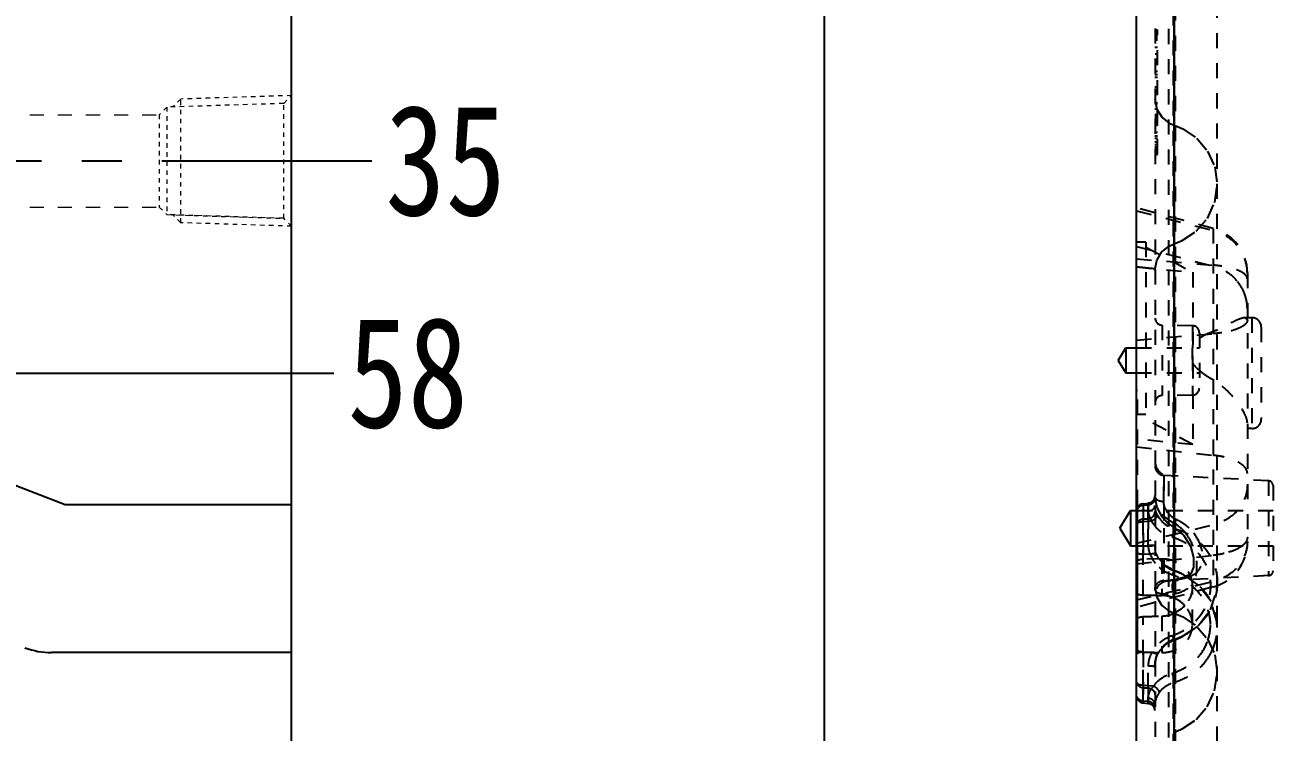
# Model space of a CAD drawing. Header units: millimetres. Extents: x 3400 to 4389, y -3437 to -1630.
# Drawn here: x 4062.3 to 4197.5, y -2142.7 to -2066 of the extents above; entities that cross this region are included whole.
import ezdxf

# ---------------------------------------------------------------- set-up
doc = ezdxf.new("R2010")
doc.units = ezdxf.units.MM
doc.header["$LTSCALE"] = 16.335
doc.header["$PDMODE"] = 3
doc.header["$PDSIZE"] = 0.3125
doc.linetypes.add('CENTER', pattern=[0.6, 0.375, -0.075, 0.075, -0.075])
doc.linetypes.add('HIDDEN', pattern=[0.2, 0.1, -0.1])
doc.layers.get('0').update_dxf_attribs({"linetype": 'CONTINUOUS'})
doc.layers.get('Defpoints').update_dxf_attribs({"linetype": 'CONTINUOUS'})
doc.layers.add('cool', color=153, linetype='HIDDEN', lineweight=9)
doc.layers.add('DEFAULT_2', color=8, linetype='HIDDEN')
doc.styles.get("Standard").update_dxf_attribs({"font": 'txt', "width": 0.8})
doc.dimstyles.new('副本 STANDARD', dxfattribs={"dimtxt": 6, "dimasz": 4, "dimexe": 0, "dimexo": 0, "dimgap": 0, "dimtad": 0, "dimdsep": 46, "dimlunit": 6, "dimtxsty": 'Standard', "dimcen": 0, "dimclrd": 4, "dimclre": 4, "dimclrt": 6, "dimazin": 2, "dimtfac": 2, "dimtofl": 0, "dimtmove": 1, "dimatfit": 3, "dimfxl": 0, "dimtolj": 1, "dimtzin": 0, "dimarcsym": 0})

# ---------------------------------------------------------------- blocks, each defined once
blk = doc.blocks.new('cool_jt_f12')
at = {"layer": 'cool', "ltscale": 0.3}
for p, q in [((0, 7.0785), (0.856, 6.2225)), ((0, 7.0785), (12, 6.7035)), ((0.856, 6.2225), (0.856, -6.2225)), ((13.5, 5.827375), (0.856, 6.2225)), ((0.856, 6.2225), (13.5, 5.827375)), ((12, 6.7035), (12.856, 5.8475)), ((12, 6.7035), (12, -6.7035)), ((14.327375, 5), (13.5, 5.827375)), ((13.5, -5.827375), (13.5, 5.827375)), ((14.327375, -5), (14.327375, 5)), ((13.5, -5.827375), (14.327375, -5)), ((0.856, -6.2225), (0, -7.0785)), ((0, -7.0785), (12, -6.7035)), ((0.856, -6.2225), (13.5, -5.827375)), ((12, -6.7035), (12.856, -5.8475))]:
    blk.add_line(p, q, dxfattribs=at)
blk = doc.blocks.new('1')
at = {"color": 1, "linetype": 'CENTER', "ltscale": 3.545271}
blk.add_line((3521.17, -188.35), (4091.17, -188.35), dxfattribs=at)
at = {"layer": 'cool', "ltscale": 0.932966}
for p, q in [((3535.5, -183.35), (4076.84, -183.35)), ((3535.5, -193.35), (4076.84, -193.35))]:
    blk.add_line(p, q, dxfattribs=at)
at = {"layer": 'cool', "ltscale": 0.932966, "rotation": 180}
blk.add_blockref('cool_jt_f12', (4091.17, -188.35), dxfattribs=at)
blk = doc.blocks.new('*D385')
at = {"color": 4, "lineweight": -2}
blk.add_line((4090.32, -2080.76), (4099.85, -2080.76), dxfattribs=at)
at = {"layer": 'Defpoints', "color": 0}
for p in [(3806.17, -2045.76), (4090.32, -2080.76), (4099.85, -2080.76)]:
    blk.add_point(p, dxfattribs=at)
at = {"color": 6, "insert": (4107.85, -2080.76), "char_height": 12, "attachment_point": 5}
blk.add_mtext('\\A1;35', dxfattribs=at)
blk = doc.blocks.new('*D397')
at = {"color": 4, "lineweight": -2}
blk.add_line((4015.57, -2103.76), (4095.76, -2103.76), dxfattribs=at)
at = {"layer": 'Defpoints', "color": 0}
for p in [(3806.17, -2045.76), (4015.57, -2103.76), (4095.76, -2103.76)]:
    blk.add_point(p, dxfattribs=at)
at = {"color": 6, "insert": (4103.76, -2103.76), "char_height": 12, "attachment_point": 5}
blk.add_mtext('\\A1;58', dxfattribs=at)
blk = doc.blocks.new('*D398')
at = {"color": 4, "lineweight": -2}
blk.add_line((4051.66, -2170.76), (4095.76, -2170.76), dxfattribs=at)
at = {"layer": 'Defpoints', "color": 0}
for p in [(3806.17, -2045.76), (4051.66, -2170.76), (4095.76, -2170.76)]:
    blk.add_point(p, dxfattribs=at)
at = {"color": 6, "insert": (4106.96, -2170.76), "char_height": 12, "attachment_point": 5}
blk.add_mtext('\\A1;125', dxfattribs=at)
blk = doc.blocks.new('*D399')
at = {"color": 4, "lineweight": -2}
blk.add_line((3944.67, -2199.76), (4095.76, -2199.76), dxfattribs=at)
at = {"layer": 'Defpoints', "color": 0}
for p in [(3806.17, -2045.76), (3944.67, -2199.76), (4095.76, -2199.76)]:
    blk.add_point(p, dxfattribs=at)
at = {"color": 6, "insert": (4106.96, -2199.76), "char_height": 12, "attachment_point": 5}
blk.add_mtext('\\A1;154', dxfattribs=at)
blk = doc.blocks.new('*D400')
at = {"color": 4, "lineweight": -2}
blk.add_line((3851.67, -2240.76), (4095.76, -2240.76), dxfattribs=at)
at = {"layer": 'Defpoints', "color": 0}
for p in [(3806.17, -2045.76), (3851.67, -2240.76), (4095.76, -2240.76)]:
    blk.add_point(p, dxfattribs=at)
at = {"color": 6, "insert": (4106.96, -2240.76), "char_height": 12, "attachment_point": 5}
blk.add_mtext('\\A1;195', dxfattribs=at)
blk = doc.blocks.new('*D401')
at = {"color": 4, "lineweight": -2}
blk.add_line((3997.64, -2260.76), (4095.76, -2260.76), dxfattribs=at)
at = {"layer": 'Defpoints', "color": 0}
for p in [(3806.17, -2045.76), (3997.64, -2260.76), (4095.76, -2260.76)]:
    blk.add_point(p, dxfattribs=at)
at = {"color": 6, "insert": (4106.96, -2260.76), "char_height": 12, "attachment_point": 5}
blk.add_mtext('\\A1;215', dxfattribs=at)
blk = doc.blocks.new('*D402')
at = {"color": 4, "lineweight": -2}
blk.add_line((4042.17, -2315.76), (4095.76, -2315.76), dxfattribs=at)
at = {"layer": 'Defpoints', "color": 0}
for p in [(3806.17, -2045.76), (4042.17, -2315.76), (4095.76, -2315.76)]:
    blk.add_point(p, dxfattribs=at)
at = {"color": 6, "insert": (4107.76, -2315.76), "char_height": 12, "attachment_point": 5}
blk.add_mtext('\\A1;270', dxfattribs=at)
blk = doc.blocks.new('*D449')
at = {"color": 4, "lineweight": -2}
for p, q in [((4020.79, -1745.76), (4148.88, -1745.76)), ((4148.88, -1755.76), (4148.88, -1961.61)), ((4148.88, -2335.76), (4148.88, -1984.01)), ((4020.79, -2345.76), (4148.88, -2345.76))]:
    blk.add_line(p, q, dxfattribs=at)
at = {"color": 4}
for points in [[(4147.22, -1755.76), (4150.55, -1755.76), (4148.88, -1745.76)], [(4147.22, -2335.76), (4150.55, -2335.76), (4148.88, -2345.76)]]:
    blk.add_solid(points, dxfattribs=at)
at = {"layer": 'Defpoints', "color": 0}
for p in [(4020.79, -1745.76), (4020.79, -2345.76), (4148.88, -2345.76)]:
    blk.add_point(p, dxfattribs=at)
at = {"color": 6, "insert": (4148.88, -1972.81), "char_height": 12, "attachment_point": 5, "rotation": 90}
blk.add_mtext('\\A1;600', dxfattribs=at)

msp = doc.modelspace()

# ---------------------------------------------------------------- linework, layer by layer
at = {"color": 7, "linetype": 'Continuous'}
for p, q in [((4091.172, -2283.761), (4091.172, -1807.761)), ((4182.698, -2345.761), (4182.698, -2005.629)), ((4180.7, -2102.38), (4181.517, -2101.02)), ((4181.517, -2101.02), (4181.517, -2103.74)), ((4181.517, -2101.02), (4182.698, -2101.02)), ((4180.7, -2102.38), (4181.517, -2103.74)), ((4181.517, -2103.74), (4182.698, -2103.74)), ((4066.651, -2118.047), (4034.414, -2105.642)), ((4091.172, -2118.047), (4066.651, -2118.047)), ((4182.698, -2118.047), (4182.798, -2118.047)), ((4182.798, -2134.047), (4182.798, -2118.047)), ((4180.88, -2120.572), (4182.028, -2118.663)), ((4182.028, -2118.663), (4182.798, -2118.663)), ((4182.028, -2118.663), (4182.028, -2122.481)), ((4180.88, -2120.572), (4182.028, -2122.481)), ((4182.028, -2122.481), (4182.798, -2122.481)), ((4091.172, -2134.047), (4065.165, -2134.047)), ((4182.698, -2134.047), (4182.798, -2134.047))]:
    msp.add_line(p, q, dxfattribs=at)
msp.add_arc((4065.165, -2126.047), 8, 248.95329, 270, dxfattribs=at)
at = {"layer": 'DEFAULT_2', "color": 8, "linetype": 'HIDDEN'}
for p, q in [((4186.154, -1821.443), (4186.154, -2230.079)), ((4186.88, -1822.169), (4186.88, -2229.352)), ((4186.667, -1822.682), (4186.667, -2228.84)), ((4184.709, -1824.642), (4184.698, -2236.576)), ((4191.445, -2189.417), (4191.445, -1863.401)), ((4186.761, -2089.762), (4186.761, -1971.862)), ((4186.76, -2120.591), (4186.76, -1976.201)), ((4186.761, -2109.517), (4186.761, -1978.364)), ((4186.761, -2119.504), (4186.761, -1989.589)), ((4186.76, -2076.893), (4186.76, -2033.876)), ((4186.761, -2049.092), (4186.76, -2182.998)), ((4186.76, -2053.963), (4186.76, -2076.893)), ((4186.76, -2054.348), (4186.76, -2076.238)), ((4186.761, -2053.922), (4186.761, -2077)), ((4186.761, -2195.868), (4186.761, -2055.462)), ((4184.682, -2066.569), (4184.981, -2066.569)), ((4184.981, -2076.924), (4184.981, -2066.569)), ((4184.682, -2067.219), (4184.981, -2067.219)), ((4184.981, -2067.479), (4184.682, -2067.479)), ((4184.981, -2067.534), (4184.682, -2067.534)), ((4184.981, -2067.614), (4184.682, -2067.614)), ((4184.682, -2067.657), (4184.981, -2067.657)), ((4184.981, -2068.485), (4184.682, -2068.485)), ((4184.709, -2069.164), (4184.981, -2069.164)), ((4184.682, -2071.046), (4184.981, -2071.046)), ((4184.981, -2071.418), (4184.682, -2071.418)), ((4184.682, -2071.696), (4184.981, -2071.696)), ((4184.682, -2072.728), (4184.981, -2072.728)), ((4184.981, -2073.38), (4184.682, -2073.38)), ((4184.981, -2073.418), (4184.682, -2073.418)), ((4184.682, -2074.476), (4184.981, -2074.476)), ((4184.682, -2074.552), (4184.981, -2074.552)), ((4184.682, -2075.127), (4184.981, -2075.127)), ((4184.981, -2075.76), (4184.682, -2075.76)), ((4184.981, -2075.949), (4184.682, -2075.949)), ((4184.682, -2075.981), (4184.981, -2075.981)), ((4184.682, -2076.104), (4184.981, -2076.104)), ((4184.682, -2076.159), (4184.981, -2076.159)), ((4186.76, -2076.238), (4186.76, -2076.905)), ((4186.761, -2075.502), (4186.761, -2076.926)), ((4184.981, -2076.798), (4184.682, -2076.798)), ((4184.981, -2076.846), (4184.682, -2076.846)), ((4184.981, -2076.924), (4184.682, -2076.924)), ((4184.682, -2077.662), (4184.981, -2077.662)), ((4184.981, -2080.053), (4184.981, -2077.662)), ((4186.76, -2076.903), (4186.76, -2077.212)), ((4186.76, -2077.212), (4186.76, -2089.791)), ((4186.761, -2076.926), (4186.761, -2089.601)), ((4186.761, -2077), (4186.761, -2078.314)), ((4184.682, -2078.05), (4184.981, -2078.05)), ((4184.682, -2078.317), (4184.981, -2078.317)), ((4184.682, -2078.704), (4184.981, -2078.704)), ((4184.682, -2078.997), (4184.981, -2078.997)), ((4186.761, -2078.314), (4186.761, -2089.762)), ((4184.682, -2079.231), (4184.981, -2079.231)), ((4184.682, -2079.379), (4184.981, -2079.379)), ((4184.682, -2079.525), (4184.981, -2079.525)), ((4184.682, -2079.787), (4184.981, -2079.787)), ((4184.682, -2080.053), (4184.981, -2080.053)), ((4190.992, -2088.075), (4182.698, -2085.853)), ((4182.698, -2086.163), (4190.992, -2088.299)), ((4190.992, -2088.075), (4190.992, -2126.929)), ((4183.698, -2089.558), (4182.698, -2089.558)), ((4183.698, -2089.558), (4183.698, -2108.768)), ((4186.76, -2089.791), (4186.76, -2090.327)), ((4186.761, -2089.601), (4186.761, -2089.769)), ((4186.761, -2089.769), (4186.761, -2092.748)), ((4182.698, -2090.024), (4190.992, -2092.16)), ((4183.698, -2090.096), (4188.786, -2092.834)), ((4186.76, -2090.327), (4186.76, -2092.756)), ((4182.698, -2091.375), (4190.992, -2092.063)), ((4183.698, -2092.345), (4182.698, -2092.249)), ((4182.698, -2092.249), (4188.786, -2092.834)), ((4184.709, -2092.442), (4183.698, -2092.345)), ((4186.76, -2092.744), (4186.76, -2129.964)), ((4186.76, -2092.756), (4186.76, -2118.768)), ((4188.786, -2092.834), (4188.786, -2100.606)), ((4194.698, -2092.91), (4194.698, -2122.099)), ((4194.436, -2097.761), (4194.698, -2097.981)), ((4195.198, -2097.761), (4194.438, -2097.761)), ((4195.198, -2097.761), (4195.198, -2109.761)), ((4185.462, -2098.562), (4185.462, -2106.198)), ((4188.745, -2098.62), (4185.462, -2098.562)), ((4188.745, -2098.62), (4188.745, -2106.141)), ((4189.498, -2099.386), (4189.498, -2105.374)), ((4196.198, -2098.763), (4196.198, -2108.759)), ((4182.698, -2100.176), (4190.992, -2099.492)), ((4182.698, -2101.02), (4189.498, -2101.02)), ((4188.786, -2102.725), (4188.786, -2111.506)), ((4182.698, -2103.74), (4189.498, -2103.74)), ((4182.798, -2105.633), (4182.698, -2105.642)), ((4182.798, -2118.047), (4182.798, -2105.633)), ((4188.745, -2106.141), (4185.462, -2106.198)), ((4183.698, -2108.23), (4182.698, -2108.23)), ((4188.786, -2111.506), (4183.698, -2108.768)), ((4186.761, -2109.517), (4186.761, -2116.7)), ((4195.198, -2109.761), (4194.698, -2109.761)), ((4188.786, -2111.506), (4182.698, -2110.921)), ((4182.698, -2111.762), (4190.992, -2112.665)), ((4196.995, -2115.439), (4185.657, -2114.845)), ((4185.657, -2114.845), (4185.657, -2120.572)), ((4196.995, -2115.439), (4196.995, -2125.706)), ((4186.761, -2142.657), (4186.761, -2116.7)), ((4197.479, -2115.949), (4197.479, -2125.195)), ((4183.411, -2117.913), (4183.954, -2117.864)), ((4183.938, -2118.059), (4183.427, -2118.105)), ((4183.427, -2118.105), (4183.427, -2119.557)), ((4183.938, -2119.537), (4183.938, -2118.059)), ((4184.266, -2117.774), (4183.954, -2117.868)), ((4183.954, -2117.864), (4183.954, -2117.864)), ((4184.696, -2117.158), (4184.7, -2117.393)), ((4184.7, -2117.393), (4184.898, -2118.316)), ((4184.898, -2118.316), (4185.351, -2119.205)), ((4182.798, -2118.663), (4197.479, -2118.663)), ((4183.427, -2119.557), (4183.938, -2119.537)), ((4186.76, -2118.768), (4186.76, -2122.747)), ((4186.761, -2119.504), (4186.761, -2120.01)), ((4182.698, -2122.201), (4190.992, -2120.203)), ((4182.798, -2120.551), (4182.698, -2120.561)), ((4183.427, -2119.849), (4184.312, -2119.77)), ((4183.427, -2127.81), (4183.427, -2119.849)), ((4186.594, -2120.374), (4187.714, -2121.248)), ((4183.412, -2122.483), (4183.41, -2122.259)), ((4187.714, -2121.248), (4187.814, -2121.361)), ((4182.698, -2124.415), (4190.992, -2123.509)), ((4182.798, -2122.481), (4197.479, -2122.481)), ((4184.155, -2123.384), (4183.427, -2123.413)), ((4184.849, -2123.385), (4184.854, -2123.413)), ((4186.76, -2122.747), (4186.76, -2129.787)), ((4186.761, -2122.611), (4186.761, -2126.122)), ((4185.444, -2123.884), (4183.427, -2123.945)), ((4185.444, -2123.884), (4185.444, -2127.856)), ((4182.698, -2128.342), (4190.992, -2126.344)), ((4196.995, -2125.706), (4185.898, -2126.287)), ((4185.96, -2126.281), (4185.898, -2126.287)), ((4186.036, -2126.271), (4185.96, -2126.281)), ((4186.346, -2126.217), (4186.036, -2126.271)), ((4186.76, -2129.787), (4186.76, -2125.198)), ((4186.761, -2126.122), (4186.761, -2126.233)), ((4186.761, -2126.233), (4186.761, -2128.231)), ((4187.927, -2125.878), (4186.916, -2126.117)), ((4186.916, -2126.117), (4186.916, -2126.117)), ((4186.916, -2126.117), (4187.016, -2126.125)), ((4190.992, -2126.929), (4182.698, -2129.151)), ((4184.682, -2126.933), (4184.898, -2128.048)), ((4184.709, -2127.839), (4184.858, -2127.843)), ((4186.761, -2127.676), (4186.761, -2128.046)), ((4188.746, -2131.023), (4188.746, -2126.885)), ((4186.761, -2177.762), (4186.761, -2128.046)), ((4186.761, -2128.231), (4186.761, -2129.935)), ((4183.427, -2137.56), (4183.427, -2130.147)), ((4185.444, -2130.087), (4185.444, -2134.038)), ((4186.761, -2129.935), (4186.761, -2142.724)), ((4186.761, -2130.045), (4186.761, -2132.625)), ((4182.798, -2133.513), (4182.698, -2133.513)), ((4184.369, -2134.035), (4183.427, -2133.996)), ((4185.015, -2134.136), (4185.014, -2134.138)), ((4185.022, -2134.087), (4185.015, -2134.136)), ((4186.761, -2137.265), (4186.761, -2142.657)), ((4183.427, -2137.56), (4184.553, -2137.662)), ((4183.427, -2137.852), (4183.938, -2137.873)), ((4183.427, -2139.305), (4183.427, -2137.852)), ((4183.938, -2137.873), (4183.938, -2139.351)), ((4183.427, -2139.305), (4183.411, -2139.497)), ((4183.411, -2139.497), (4183.954, -2139.546)), ((4183.938, -2139.351), (4183.427, -2139.305)), ((4183.954, -2139.543), (4184.266, -2139.637)), ((4183.954, -2139.546), (4183.954, -2139.546)), ((4184.266, -2139.637), (4184.57, -2139.93)), ((4184.57, -2139.93), (4184.682, -2140.339))]:
    msp.add_line(p, q, dxfattribs=at)
for points in [[(4184.682, -2074.036), (4184.9, -2075.158), (4185.466, -2076.058), (4186.239, -2076.666), (4186.759, -2076.891)], [(4186.76, -2076.893), (4187.708, -2077.281), (4189.21, -2078.305), (4190.387, -2079.699), (4191.17, -2081.421), (4191.445, -2083.329)], [(4186.761, -2089.764), (4187.652, -2089.404), (4189.168, -2088.39), (4190.363, -2086.997), (4191.162, -2085.261), (4191.445, -2083.329)], [(4184.682, -2092.617), (4184.875, -2091.561), (4185.403, -2090.667), (4186.158, -2090.033), (4186.761, -2089.762)], [(4182.811, -2118.278), (4182.729, -2118.443), (4182.698, -2118.554)], [(4183.189, -2117.968), (4183.049, -2118.04), (4182.92, -2118.143), (4182.811, -2118.278)], [(4183.411, -2117.916), (4183.333, -2117.927), (4183.189, -2117.968)], [(4184.682, -2117.072), (4184.57, -2117.481), (4184.266, -2117.774)], [(4185.351, -2119.205), (4186.089, -2120.031), (4186.594, -2120.374)], [(4187.814, -2121.361), (4188.532, -2122.521), (4188.875, -2123.731), (4188.872, -2124.806)], [(4186.762, -2125.158), (4185.814, -2124.661), (4185.055, -2123.814), (4184.849, -2123.385)], [(4188.872, -2124.806), (4188.558, -2125.496), (4187.927, -2125.878)], [(4186.916, -2126.117), (4186.8, -2126.136), (4186.346, -2126.217)], [(4191.445, -2131.339), (4191.405, -2130.643), (4190.761, -2128.518), (4189.419, -2126.73), (4187.562, -2125.473), (4186.762, -2125.158)], [(4186.768, -2132.698), (4187.535, -2132.391), (4189.366, -2131.154), (4190.707, -2129.407), (4191.384, -2127.329), (4191.445, -2126.476)], [(4184.898, -2128.048), (4185.451, -2128.936), (4186.202, -2129.538), (4186.76, -2129.787)], [(4186.76, -2129.787), (4187.696, -2130.169), (4189.193, -2131.183), (4190.371, -2132.567), (4191.164, -2134.296), (4191.445, -2136.222)], [(4185.015, -2134.136), (4185.229, -2133.803), (4185.993, -2133.078), (4186.768, -2132.698)], [(4184.682, -2135.619), (4184.819, -2134.612), (4185.014, -2134.138)], [(4186.761, -2142.657), (4187.637, -2142.304), (4189.148, -2141.301), (4190.344, -2139.918), (4191.156, -2138.176), (4191.445, -2136.222)], [(4182.698, -2138.856), (4182.739, -2138.992), (4182.84, -2139.174), (4182.975, -2139.316), (4183.13, -2139.415), (4183.294, -2139.475), (4183.411, -2139.494)]]:
    msp.add_lwpolyline(points, dxfattribs=at)
for centre, radius, start, end in [((4189.698, -2092.905), 5, 0, 75), ((4189.91, -2096.874), 4.804, 35.92606, 38.59851), ((4185.475, -2097.796), 0.766, 180, 269), ((4195.198, -2098.761), 1, 0, 90), ((4188.732, -2099.386), 0.766, 0, 89), ((4185.475, -2106.964), 0.766, 91, 180), ((4188.732, -2105.374), 0.766, 271, 0), ((4195.198, -2108.761), 1, 270, 0), ((4186.209, -2113.372), 1.5, 180, 267), ((4185.709, -2113.846), 1, 180, 267), ((4196.968, -2115.949), 0.511, 0, 87), ((4183.389, -2118.852), 0.707, 141.48427, 167.88271), ((4188.031, -2117.395), 2.445, 205.70201, 211.27497), ((4184.674, -2124.742), 5.6, 60.9299, 65.2782), ((4095.873, -2121.115), 88.088, 359.76176, 0.30005), ((4301.41, -2121.068), 118.006, 180.02434, 180.57836), ((4186.48, -2122.418), 2.527, 179.35595, 185.34187), ((4073.944, -2121.108), 110.017, 359.33288, 359.80561), ((4187.903, -2122.408), 3.22, 179.93203, 187.05946), ((4189.698, -2122.099), 5, 285, 0), ((4302.891, -2121.092), 119.486, 180.66692, 181.00535), ((4287.858, -2121.352), 104.451, 181.00712, 181.13061), ((4186.445, -2122.421), 2.491, 185.34815, 188.37161), ((4186.215, -2122.459), 2.259, 188.25867, 198.88933), ((4186.107, -2122.493), 2.145, 198.96426, 204.52836), ((4187.62, -2122.061), 3.709, 200.94391, 218.25733), ((4186.209, -2127.773), 1.5, 93, 180), ((4188.599, -2137.542), 11.526, 97.89385, 98.38931), ((4196.968, -2125.195), 0.511, 273, 0), ((4185.337, -2126.596), 3.493, 271.76738, 279.71396), ((4185.321, -2126.493), 3.596, 279.68928, 293.13161), ((4184.515, -2125.811), 7.174, 288.24274, 305.21682), ((4184.582, -2125.902), 7.061, 305.21498, 311.12188), ((4185.874, -2131.023), 2.872, 359.99895, 3.32602), ((4185.37, -2130.999), 5.334, 321.71596, 341.62485), ((4185.367, -2131.261), 6.09, 321.74017, 336.25227), ((4341.385, -2140.755), 157.99, 178.84126, 179.19767), ((4186.819, -2139.67), 3.027, 138.44279, 142.40397), ((4187.461, -2139.73), 3.568, 140.86175, 144.58183)]:
    msp.add_arc(centre, radius, start, end, dxfattribs=at)
for centre, major_axis, start_param, end_param in [((4151.767, -2043.352), (1279.219, -31.688), -1.5444244, -1.5434215), ((4151.767, -2043.352), (1279.219, -31.688), -1.5433051, -1.5428458), ((4070.619, -2043.379), (1373.239, 34.017), 4.7930087, 4.7944836), ((4151.739, -2043.379), (1373.239, -34.017), -1.5460994, -1.5446302)]:
    msp.add_ellipse(centre, major_axis=major_axis, ratio=0.0653923, start_param=start_param, end_param=end_param, dxfattribs=at)
for points, knots in [([(4194.698, -2092.942), (4194.698, -2092.419), (4194.516, -2091.361), (4193.73, -2089.955), (4192.519, -2088.869), (4191.515, -2088.434), (4190.992, -2088.299)], [0, 0, 0, 0, 0.2462467, 0.4944621, 0.7457698, 1, 1, 1, 1]), ([(4194.698, -2093.559), (4194.698, -2093.472), (4194.64, -2093.279), (4194.422, -2093.031), (4194.087, -2092.803), (4193.641, -2092.596), (4193.093, -2092.413), (4192.205, -2092.199), (4191.49, -2092.105), (4190.992, -2092.063)], [0, 0, 0, 0, 0.0619925, 0.1371412, 0.2322009, 0.3489864, 0.4868655, 0.643677, 1, 1, 1, 1]), ([(4194.698, -2096.803), (4194.698, -2096.28), (4194.516, -2095.223), (4193.73, -2093.816), (4192.519, -2092.73), (4191.515, -2092.295), (4190.992, -2092.16)], [0, 0, 0, 0, 0.2462467, 0.4944621, 0.7457698, 1, 1, 1, 1]), ([(4194.698, -2093.559), (4194.698, -2093.517), (4194.672, -2093.325), (4194.543, -2093.162), (4194.433, -2093.061)], [0, 0, 0, 0, 0.2216784, 1, 1, 1, 1]), ([(4194.438, -2097.761), (4194.353, -2097.761), (4194.158, -2097.797), (4193.699, -2097.954), (4193.012, -2098.287), (4192.076, -2098.784), (4191.38, -2099.125), (4190.992, -2099.27)], [0, 0, 0, 0, 0.0673292, 0.1557069, 0.3859396, 0.6714595, 1, 1, 1, 1]), ([(4194.698, -2098.006), (4194.698, -2098.092), (4194.64, -2098.284), (4194.421, -2098.531), (4194.087, -2098.757), (4193.641, -2098.963), (4193.093, -2099.145), (4192.205, -2099.357), (4191.49, -2099.451), (4190.992, -2099.492)], [0, 0, 0, 0, 0.0616883, 0.1366308, 0.231597, 0.3483827, 0.4863371, 0.6432832, 1, 1, 1, 1]), ([(4194.698, -2098.006), (4194.698, -2098.048), (4194.672, -2098.239), (4194.543, -2098.401), (4194.433, -2098.501)], [0, 0, 0, 0, 0.2213457, 1, 1, 1, 1]), ([(4194.698, -2097.981), (4194.698, -2097.93), (4194.671, -2097.82), (4194.567, -2097.776), (4194.517, -2097.767)], [0, 0, 0, 0, 0.502462, 1, 1, 1, 1]), ([(4190.992, -2099.27), (4190.583, -2099.423), (4189.79, -2099.769), (4189.064, -2100.279), (4188.786, -2100.606)], [0, 0, 0, 0, 0.5043035, 1, 1, 1, 1]), ([(4194.433, -2098.501), (4194.277, -2098.642), (4193.846, -2098.891), (4192.705, -2099.288), (4191.708, -2099.433), (4190.992, -2099.492)], [0, 0, 0, 0, 0.1743397, 0.4050325, 1, 1, 1, 1]), ([(4188.786, -2100.606), (4188.761, -2100.771), (4188.683, -2101.475), (4188.715, -2102.189), (4188.786, -2102.725)], [0, 0, 0, 0, 0.2357557, 1, 1, 1, 1]), ([(4194.698, -2109.15), (4194.698, -2108.993), (4194.618, -2108.638), (4194.27, -2107.851), (4193.544, -2106.787), (4192.43, -2105.533), (4191.517, -2104.765), (4190.992, -2104.471)], [0, 0, 0, 0, 0.0767424, 0.1755769, 0.4221652, 0.7045918, 1, 1, 1, 1]), ([(4194.698, -2114.626), (4194.698, -2114.513), (4194.646, -2114.273), (4194.432, -2113.944), (4194.096, -2113.641), (4193.456, -2113.249), (4192.408, -2112.88), (4191.492, -2112.719), (4190.992, -2112.665)], [0, 0, 0, 0, 0.0754647, 0.1602432, 0.2600401, 0.3772009, 0.6620955, 1, 1, 1, 1]), ([(4185.644, -2117.668), (4185.644, -2117.464), (4185.646, -2117.074), (4185.654, -2116.521), (4185.659, -2116.036), (4185.659, -2115.629), (4185.657, -2115.339), (4185.657, -2115.152), (4185.656, -2115.044), (4185.657, -2114.964), (4185.655, -2114.894), (4185.66, -2114.875), (4185.655, -2114.841), (4185.657, -2114.845)], [0, 0, 0, 0, 0.2173181, 0.4143495, 0.5870659, 0.7323359, 0.8479405, 0.8939555, 0.9318715, 0.9615601, 0.9828927, 0.9957406, 1, 1, 1, 1]), ([(4194.698, -2115.863), (4194.698, -2116.352), (4194.513, -2117.351), (4193.719, -2118.668), (4192.505, -2119.679), (4191.512, -2120.078), (4190.992, -2120.203)], [0, 0, 0, 0, 0.2397042, 0.4848897, 0.7385296, 1, 1, 1, 1]), ([(4183.427, -2118.105), (4183.4, -2118.106), (4183.287, -2118.119), (4183.178, -2118.155), (4183.101, -2118.193)], [0, 0, 0, 0, 0.2404002, 1, 1, 1, 1]), ([(4183.411, -2117.916), (4183.408, -2117.916), (4183.41, -2117.933), (4183.405, -2117.953), (4183.406, -2117.998), (4183.404, -2118.055), (4183.404, -2118.131), (4183.404, -2118.262), (4183.405, -2118.464), (4183.408, -2118.747), (4183.413, -2119.078), (4183.419, -2119.451), (4183.424, -2119.713), (4183.427, -2119.849)], [0, 0, 0, 0, 0.0046496, 0.0177888, 0.0394886, 0.0697369, 0.1084823, 0.1556588, 0.2740993, 0.421436, 0.5939752, 0.7880604, 1, 1, 1, 1]), ([(4183.417, -2117.951), (4183.416, -2117.942), (4183.413, -2117.934), (4183.414, -2117.915), (4183.411, -2117.916)], [0, 0, 0, 0, 0.7459415, 1, 1, 1, 1]), ([(4183.427, -2118.105), (4183.426, -2118.088), (4183.423, -2118.037), (4183.42, -2117.985), (4183.417, -2117.951)], [0, 0, 0, 0, 0.3250549, 1, 1, 1, 1]), ([(4183.938, -2118.059), (4183.939, -2118.043), (4183.942, -2117.994), (4183.945, -2117.945), (4183.948, -2117.911)], [0, 0, 0, 0, 0.3125385, 1, 1, 1, 1]), ([(4184.313, -2117.941), (4184.284, -2117.958), (4184.167, -2118.018), (4184.036, -2118.052), (4183.938, -2118.059)], [0, 0, 0, 0, 0.2586899, 1, 1, 1, 1]), ([(4183.948, -2117.911), (4183.949, -2117.899), (4183.953, -2117.886), (4183.95, -2117.866), (4183.954, -2117.864)], [0, 0, 0, 0, 0.7291859, 1, 1, 1, 1]), ([(4183.954, -2117.864), (4183.959, -2117.863), (4183.954, -2117.894), (4183.962, -2117.922), (4183.959, -2117.996), (4183.962, -2118.087), (4183.961, -2118.207), (4183.96, -2118.412), (4183.958, -2118.577), (4183.957, -2118.695)], [0, 0, 0, 0, 0.0162401, 0.0650427, 0.1460599, 0.2587783, 0.4024561, 0.5753, 1, 1, 1, 1]), ([(4183.957, -2118.695), (4184.05, -2118.689), (4184.233, -2118.649), (4184.534, -2118.505), (4184.682, -2118.267), (4184.682, -2118.12)], [0, 0, 0, 0, 0.2811619, 0.5571027, 1, 1, 1, 1]), ([(4184.682, -2117.312), (4184.682, -2117.433), (4184.611, -2117.687), (4184.426, -2117.875), (4184.313, -2117.941)], [0, 0, 0, 0, 0.4821162, 1, 1, 1, 1]), ([(4186.761, -2120.01), (4186.453, -2119.88), (4185.76, -2119.441), (4184.962, -2118.476), (4184.682, -2117.584), (4184.682, -2117.163)], [0, 0, 0, 0, 0.2719105, 0.6573037, 1, 1, 1, 1]), ([(4184.707, -2118.394), (4184.703, -2118.37), (4184.689, -2118.279), (4184.682, -2118.188), (4184.682, -2118.12)], [0, 0, 0, 0, 0.2657512, 1, 1, 1, 1]), ([(4184.709, -2117.162), (4184.709, -2117.183), (4184.721, -2117.276), (4184.78, -2117.357), (4184.832, -2117.406)], [0, 0, 0, 0, 0.2285299, 1, 1, 1, 1]), ([(4184.832, -2117.406), (4184.853, -2117.425), (4184.955, -2117.506), (4185.076, -2117.559), (4185.172, -2117.59)], [0, 0, 0, 0, 0.2215569, 1, 1, 1, 1]), ([(4185.172, -2117.59), (4185.208, -2117.601), (4185.362, -2117.644), (4185.522, -2117.664), (4185.644, -2117.668)], [0, 0, 0, 0, 0.23866, 1, 1, 1, 1]), ([(4185.828, -2118.455), (4185.771, -2118.336), (4185.706, -2118.172), (4185.666, -2118.001), (4185.66, -2117.959)], [0, 0, 0, 0, 0.7556057, 1, 1, 1, 1]), ([(4182.786, -2119.936), (4182.854, -2119.825), (4183.047, -2119.639), (4183.302, -2119.566), (4183.427, -2119.557)], [0, 0, 0, 0, 0.5093463, 1, 1, 1, 1]), ([(4183.41, -2120.171), (4183.411, -2120.109), (4183.415, -2119.904), (4183.419, -2119.699), (4183.427, -2119.557)], [0, 0, 0, 0, 0.306505, 1, 1, 1, 1]), ([(4183.938, -2119.537), (4184.131, -2119.524), (4184.516, -2119.364), (4184.682, -2118.975), (4184.682, -2118.79)], [0, 0, 0, 0, 0.5113264, 1, 1, 1, 1]), ([(4183.938, -2119.537), (4183.942, -2119.601), (4183.955, -2119.974), (4183.958, -2120.346), (4183.96, -2120.654)], [0, 0, 0, 0, 0.1732783, 1, 1, 1, 1]), ([(4183.957, -2118.695), (4183.955, -2118.779), (4183.989, -2119.16), (4184.152, -2119.52), (4184.312, -2119.77)], [0, 0, 0, 0, 0.2205156, 1, 1, 1, 1]), ([(4184.312, -2119.77), (4184.479, -2119.69), (4184.705, -2119.554), (4184.914, -2119.336), (4184.974, -2119.225), (4184.978, -2119.179)], [0, 0, 0, 0, 0.6083625, 0.8453575, 1, 1, 1, 1]), ([(4184.769, -2118.662), (4184.762, -2118.639), (4184.737, -2118.551), (4184.718, -2118.461), (4184.707, -2118.394)], [0, 0, 0, 0, 0.2603835, 1, 1, 1, 1]), ([(4184.978, -2119.179), (4184.955, -2119.135), (4184.874, -2118.968), (4184.807, -2118.794), (4184.769, -2118.662)], [0, 0, 0, 0, 0.2614376, 1, 1, 1, 1]), ([(4184.979, -2119.18), (4185.154, -2119.521), (4185.667, -2120.137), (4186.383, -2120.49), (4186.76, -2120.591)], [0, 0, 0, 0, 0.4951619, 1, 1, 1, 1]), ([(4187.016, -2119.655), (4186.903, -2119.603), (4186.476, -2119.355), (4186.132, -2118.977), (4185.942, -2118.664)], [0, 0, 0, 0, 0.2538479, 1, 1, 1, 1]), ([(4186.764, -2120.105), (4186.783, -2120.072), (4186.869, -2119.923), (4186.952, -2119.773), (4187.016, -2119.655)], [0, 0, 0, 0, 0.2214751, 1, 1, 1, 1]), ([(4182.698, -2120.075), (4182.719, -2120.039), (4182.805, -2119.972), (4183.048, -2119.879), (4183.27, -2119.853), (4183.427, -2119.849)], [0, 0, 0, 0, 0.1602093, 0.3984068, 1, 1, 1, 1]), ([(4183.404, -2121.118), (4183.404, -2121.031), (4183.404, -2120.716), (4183.407, -2120.4), (4183.41, -2120.171)], [0, 0, 0, 0, 0.2754993, 1, 1, 1, 1]), ([(4184.312, -2119.77), (4184.537, -2120.198), (4185.183, -2120.98), (4186.092, -2121.421), (4186.571, -2121.554)], [0, 0, 0, 0, 0.4932391, 1, 1, 1, 1]), ([(4185.657, -2120.572), (4185.657, -2121.224), (4185.657, -2122.449), (4185.656, -2123.909), (4185.656, -2124.909), (4185.66, -2125.476), (4185.655, -2125.895), (4185.644, -2126.124), (4185.644, -2126.211)], [0, 0, 0, 0, 0.3467645, 0.6518005, 0.7769571, 0.878576, 0.953723, 1, 1, 1, 1]), ([(4186.571, -2121.554), (4186.631, -2121.375), (4186.702, -2121.111), (4186.754, -2120.787), (4186.765, -2120.648), (4186.761, -2120.591)], [0, 0, 0, 0, 0.5766607, 0.8278268, 1, 1, 1, 1]), ([(4186.761, -2120.01), (4186.736, -2120.059), (4186.692, -2120.146), (4186.642, -2120.249), (4186.615, -2120.311), (4186.601, -2120.343), (4186.596, -2120.36), (4186.592, -2120.372), (4186.594, -2120.373)], [0, 0, 0, 0, 0.4143011, 0.7319032, 0.8473019, 0.9304374, 0.9809574, 1, 1, 1, 1]), ([(4186.613, -2120.352), (4186.622, -2120.34), (4186.675, -2120.26), (4186.724, -2120.176), (4186.764, -2120.105)], [0, 0, 0, 0, 0.153869, 1, 1, 1, 1]), ([(4186.76, -2120.591), (4187.427, -2120.774), (4188.699, -2121.338), (4190.233, -2122.718), (4191.218, -2124.492), (4191.445, -2125.82), (4191.445, -2126.476)], [0, 0, 0, 0, 0.2574477, 0.5089575, 0.755762, 1, 1, 1, 1]), ([(4186.761, -2127.676), (4187.375, -2127.547), (4188.311, -2127.237), (4189.015, -2126.213), (4189.242, -2125.311), (4189.259, -2124.292), (4189.074, -2123.19), (4188.668, -2122.067), (4188.23, -2121.371), (4187.966, -2121.052)], [0, 0, 0, 0, 0.2298515, 0.331778, 0.4418408, 0.565625, 0.7023926, 0.8486313, 1, 1, 1, 1]), ([(4189.661, -2122.518), (4189.601, -2122.338), (4189.311, -2121.615), (4188.831, -2120.972), (4188.399, -2120.572)], [0, 0, 0, 0, 0.2440685, 1, 1, 1, 1]), ([(4183.954, -2122.389), (4184.045, -2122.39), (4184.181, -2122.39), (4184.353, -2122.392), (4184.466, -2122.393), (4184.554, -2122.397), (4184.625, -2122.396), (4184.654, -2122.405), (4184.683, -2122.4), (4184.682, -2122.404)], [0, 0, 0, 0, 0.3776491, 0.5559865, 0.7121792, 0.8366082, 0.9266253, 0.9813389, 1, 1, 1, 1]), ([(4186.571, -2121.554), (4187.159, -2121.714), (4188.283, -2122.214), (4189.64, -2123.435), (4190.501, -2125.016), (4190.803, -2126.783), (4190.487, -2128.559), (4189.622, -2130.17), (4188.278, -2131.456), (4187.16, -2132.024), (4186.571, -2132.221)], [0, 0, 0, 0, 0.1271385, 0.2515802, 0.3738787, 0.4954781, 0.6180863, 0.7429495, 0.870462, 1, 1, 1, 1]), ([(4194.698, -2121.538), (4194.698, -2121.651), (4194.646, -2121.892), (4194.432, -2122.223), (4194.096, -2122.528), (4193.456, -2122.921), (4192.408, -2123.293), (4191.492, -2123.454), (4190.992, -2123.509)], [0, 0, 0, 0, 0.0757183, 0.1606859, 0.2605819, 0.3777558, 0.6624662, 1, 1, 1, 1]), ([(4194.698, -2122.004), (4194.698, -2122.493), (4194.513, -2123.492), (4193.719, -2124.809), (4192.505, -2125.82), (4191.512, -2126.219), (4190.992, -2126.344)], [0, 0, 0, 0, 0.2397042, 0.4848897, 0.7385296, 1, 1, 1, 1]), ([(4194.433, -2122.194), (4194.411, -2122.22), (4194.314, -2122.329), (4194.204, -2122.426), (4194.115, -2122.494)], [0, 0, 0, 0, 0.2351424, 1, 1, 1, 1]), ([(4182.784, -2123.269), (4182.774, -2123.263), (4182.742, -2123.241), (4182.712, -2123.212), (4182.698, -2123.188)], [0, 0, 0, 0, 0.2940113, 1, 1, 1, 1]), ([(4183.427, -2123.413), (4183.305, -2123.41), (4183.086, -2123.387), (4182.868, -2123.323), (4182.784, -2123.269)], [0, 0, 0, 0, 0.5491098, 1, 1, 1, 1]), ([(4184.155, -2123.384), (4184.257, -2123.352), (4184.443, -2123.31), (4184.637, -2123.293), (4184.72, -2123.309)], [0, 0, 0, 0, 0.5571201, 1, 1, 1, 1]), ([(4184.854, -2123.413), (4184.836, -2123.365), (4184.769, -2123.167), (4184.726, -2122.96), (4184.707, -2122.804)], [0, 0, 0, 0, 0.2450976, 1, 1, 1, 1]), ([(4184.72, -2123.309), (4184.736, -2123.312), (4184.784, -2123.323), (4184.835, -2123.353), (4184.848, -2123.385)], [0, 0, 0, 0, 0.3229086, 1, 1, 1, 1]), ([(4186.76, -2125.197), (4186.33, -2125.056), (4185.533, -2124.589), (4185.008, -2123.824), (4184.854, -2123.413)], [0, 0, 0, 0, 0.5077885, 1, 1, 1, 1]), ([(4188.529, -2125.758), (4188.803, -2125.644), (4189.323, -2125.343), (4189.812, -2124.542), (4189.911, -2123.551), (4189.776, -2122.867), (4189.661, -2122.518)], [0, 0, 0, 0, 0.2337128, 0.4582443, 0.7103177, 1, 1, 1, 1]), ([(4194.115, -2122.494), (4193.732, -2122.789), (4192.695, -2123.235), (4191.608, -2123.441), (4190.992, -2123.509)], [0, 0, 0, 0, 0.4383525, 1, 1, 1, 1]), ([(4183.427, -2123.945), (4183.267, -2123.95), (4183.009, -2123.987), (4182.743, -2124.126), (4182.698, -2124.222)], [0, 0, 0, 0, 0.6009022, 1, 1, 1, 1]), ([(4186.571, -2125.638), (4186.206, -2125.517), (4185.511, -2125.181), (4184.943, -2124.654), (4184.708, -2124.357)], [0, 0, 0, 0, 0.5037794, 1, 1, 1, 1]), ([(4185.444, -2123.884), (4185.87, -2123.871), (4186.726, -2124.002), (4187.83, -2124.651), (4188.574, -2125.667), (4188.746, -2126.484), (4188.746, -2126.885)], [0, 0, 0, 0, 0.2585033, 0.5108621, 0.7568012, 1, 1, 1, 1]), ([(4184.709, -2127.193), (4184.709, -2126.952), (4184.907, -2126.447), (4185.4, -2126.226), (4185.644, -2126.211)], [0, 0, 0, 0, 0.497225, 1, 1, 1, 1]), ([(4185.644, -2126.211), (4185.643, -2126.224), (4185.646, -2126.254), (4185.69, -2126.276), (4185.772, -2126.29), (4185.845, -2126.29), (4185.898, -2126.287)], [0, 0, 0, 0, 0.139865, 0.2693153, 0.4646548, 1, 1, 1, 1]), ([(4185.898, -2126.287), (4186.043, -2126.28), (4186.384, -2126.226), (4186.722, -2126.168), (4186.917, -2126.139)], [0, 0, 0, 0, 0.4239738, 1, 1, 1, 1]), ([(4186.762, -2125.158), (4186.758, -2125.157), (4186.749, -2125.174), (4186.737, -2125.195), (4186.718, -2125.24), (4186.683, -2125.324), (4186.633, -2125.46), (4186.592, -2125.575), (4186.571, -2125.638)], [0, 0, 0, 0, 0.0216109, 0.0778853, 0.1681687, 0.2906915, 0.6167199, 1, 1, 1, 1]), ([(4190.701, -2131.008), (4190.697, -2130.425), (4190.482, -2129.241), (4189.616, -2127.647), (4188.271, -2126.382), (4187.157, -2125.828), (4186.571, -2125.638)], [0, 0, 0, 0, 0.2429852, 0.4904792, 0.7432542, 1, 1, 1, 1]), ([(4186.761, -2127.676), (4186.692, -2127.522), (4186.601, -2127.191), (4186.579, -2126.776), (4186.632, -2126.471), (4186.705, -2126.261), (4186.828, -2126.132), (4186.916, -2126.118)], [0, 0, 0, 0, 0.2988246, 0.5997555, 0.7309471, 0.8417173, 1, 1, 1, 1]), ([(4191.445, -2131.324), (4191.444, -2130.659), (4191.21, -2129.309), (4190.231, -2127.49), (4188.702, -2126.046), (4187.431, -2125.414), (4186.76, -2125.197)], [0, 0, 0, 0, 0.2431457, 0.4901128, 0.7425084, 1, 1, 1, 1]), ([(4186.761, -2125.197), (4186.762, -2125.188), (4186.763, -2125.178), (4186.765, -2125.159), (4186.762, -2125.158)], [0, 0, 0, 0, 0.7108278, 1, 1, 1, 1]), ([(4187.537, -2126.04), (4187.579, -2126.032), (4187.746, -2125.998), (4187.912, -2125.959), (4188.034, -2125.926)], [0, 0, 0, 0, 0.255516, 1, 1, 1, 1]), ([(4188.034, -2125.926), (4188.077, -2125.914), (4188.245, -2125.866), (4188.409, -2125.808), (4188.529, -2125.758)], [0, 0, 0, 0, 0.256969, 1, 1, 1, 1]), ([(4191.445, -2126.479), (4191.445, -2127.361), (4191.029, -2129.165), (4189.907, -2130.626), (4189.226, -2131.221)], [0, 0, 0, 0, 0.4936443, 1, 1, 1, 1]), ([(4182.698, -2127.597), (4182.703, -2127.605), (4182.729, -2127.64), (4182.766, -2127.665), (4182.796, -2127.682)], [0, 0, 0, 0, 0.2108522, 1, 1, 1, 1]), ([(4182.796, -2127.682), (4182.82, -2127.695), (4182.938, -2127.748), (4183.066, -2127.775), (4183.168, -2127.789)], [0, 0, 0, 0, 0.2065922, 1, 1, 1, 1]), ([(4184.682, -2127.193), (4184.682, -2127.244), (4184.712, -2127.353), (4184.835, -2127.484), (4185.025, -2127.576), (4185.385, -2127.669), (4185.975, -2127.702), (4186.477, -2127.687), (4186.761, -2127.676)], [0, 0, 0, 0, 0.0668954, 0.1410275, 0.2299506, 0.3399674, 0.6272121, 1, 1, 1, 1]), ([(4188.746, -2126.885), (4188.747, -2127.263), (4188.594, -2128.034), (4188.17, -2128.692), (4187.908, -2128.976)], [0, 0, 0, 0, 0.4944149, 1, 1, 1, 1]), ([(4187.908, -2128.976), (4187.665, -2129.24), (4187.277, -2129.541), (4186.846, -2129.753), (4186.734, -2129.8)], [0, 0, 0, 0, 0.7470515, 1, 1, 1, 1]), ([(4187.932, -2128.971), (4187.69, -2128.706), (4187.304, -2128.404), (4186.873, -2128.192), (4186.762, -2128.144)], [0, 0, 0, 0, 0.7469764, 1, 1, 1, 1]), ([(4188.742, -2130.856), (4188.722, -2130.513), (4188.557, -2129.822), (4188.168, -2129.23), (4187.932, -2128.971)], [0, 0, 0, 0, 0.4947311, 1, 1, 1, 1]), ([(4182.698, -2130.42), (4182.703, -2130.411), (4182.725, -2130.373), (4182.758, -2130.341), (4182.786, -2130.32)], [0, 0, 0, 0, 0.2227663, 1, 1, 1, 1]), ([(4182.786, -2130.32), (4182.865, -2130.261), (4183.08, -2130.179), (4183.302, -2130.151), (4183.427, -2130.147)], [0, 0, 0, 0, 0.4401819, 1, 1, 1, 1]), ([(4185.444, -2134.038), (4185.87, -2134.048), (4186.725, -2133.91), (4187.827, -2133.257), (4188.572, -2132.242), (4188.746, -2131.424), (4188.746, -2131.023)], [0, 0, 0, 0, 0.2584585, 0.5108179, 0.7568041, 1, 1, 1, 1]), ([(4190.941, -2133.713), (4191.186, -2133.156), (4191.4, -2132.354), (4191.445, -2131.543), (4191.445, -2131.339)], [0, 0, 0, 0, 0.7489706, 1, 1, 1, 1]), ([(4186.571, -2132.221), (4186.107, -2132.378), (4185.234, -2132.85), (4184.6, -2133.616), (4184.369, -2134.035)], [0, 0, 0, 0, 0.5054409, 1, 1, 1, 1]), ([(4186.76, -2132.624), (4186.393, -2132.752), (4185.706, -2133.14), (4185.203, -2133.75), (4185.023, -2134.085)], [0, 0, 0, 0, 0.5050041, 1, 1, 1, 1]), ([(4186.571, -2132.221), (4186.592, -2132.282), (4186.634, -2132.396), (4186.685, -2132.531), (4186.722, -2132.616), (4186.742, -2132.662), (4186.755, -2132.683), (4186.765, -2132.699), (4186.768, -2132.698)], [0, 0, 0, 0, 0.3772503, 0.7032533, 0.8292534, 0.9217948, 0.9780944, 1, 1, 1, 1]), ([(4186.768, -2132.698), (4186.775, -2132.696), (4186.765, -2132.66), (4186.764, -2132.642), (4186.761, -2132.624)], [0, 0, 0, 0, 0.2848767, 1, 1, 1, 1]), ([(4182.79, -2133.858), (4182.779, -2133.852), (4182.745, -2133.831), (4182.713, -2133.802), (4182.698, -2133.777)], [0, 0, 0, 0, 0.291175, 1, 1, 1, 1]), ([(4183.427, -2133.996), (4183.27, -2134), (4183.048, -2134.026), (4182.805, -2134.119), (4182.719, -2134.186), (4182.698, -2134.222)], [0, 0, 0, 0, 0.6015932, 0.8397907, 1, 1, 1, 1]), ([(4183.427, -2133.991), (4183.303, -2133.988), (4183.086, -2133.967), (4182.871, -2133.906), (4182.79, -2133.858)], [0, 0, 0, 0, 0.5656959, 1, 1, 1, 1]), ([(4183.427, -2133.996), (4183.412, -2134.759), (4183.4, -2135.838), (4183.407, -2137.123), (4183.416, -2137.646), (4183.427, -2137.852)], [0, 0, 0, 0, 0.5935758, 0.8390741, 1, 1, 1, 1]), ([(4185.013, -2134.137), (4184.997, -2134.161), (4184.915, -2134.194), (4184.691, -2134.166), (4184.503, -2134.097), (4184.369, -2134.035)], [0, 0, 0, 0, 0.1285854, 0.3464534, 1, 1, 1, 1]), ([(4184.707, -2135.161), (4184.738, -2134.88), (4184.821, -2134.509), (4184.978, -2134.168), (4185.022, -2134.087)], [0, 0, 0, 0, 0.7533725, 1, 1, 1, 1]), ([(4186.571, -2136.263), (4187.157, -2136.099), (4188.276, -2135.596), (4189.188, -2134.772), (4189.558, -2134.304)], [0, 0, 0, 0, 0.5052923, 1, 1, 1, 1]), ([(4183.938, -2137.873), (4183.957, -2137.566), (4183.959, -2136.776), (4183.962, -2135.987), (4183.958, -2135.505)], [0, 0, 0, 0, 0.3896697, 1, 1, 1, 1]), ([(4184.682, -2135.619), (4184.682, -2135.597), (4184.588, -2135.563), (4184.454, -2135.535), (4184.219, -2135.513), (4184.05, -2135.506), (4183.958, -2135.505)], [0, 0, 0, 0, 0.0893259, 0.3038937, 0.6314284, 1, 1, 1, 1]), ([(4186.761, -2137.265), (4187.427, -2137.077), (4188.697, -2136.503), (4189.73, -2135.563), (4190.149, -2135.031)], [0, 0, 0, 0, 0.5053693, 1, 1, 1, 1]), ([(4182.698, -2137.253), (4182.733, -2137.415), (4182.927, -2137.72), (4183.261, -2137.841), (4183.427, -2137.852)], [0, 0, 0, 0, 0.4983743, 1, 1, 1, 1]), ([(4184.694, -2137.478), (4184.929, -2137.188), (4185.502, -2136.676), (4186.204, -2136.366), (4186.571, -2136.263)], [0, 0, 0, 0, 0.4948074, 1, 1, 1, 1]), ([(4185.168, -2138.356), (4185.355, -2138.093), (4185.835, -2137.629), (4186.442, -2137.352), (4186.761, -2137.265)], [0, 0, 0, 0, 0.4938179, 1, 1, 1, 1]), ([(4186.761, -2137.265), (4186.771, -2137.215), (4186.765, -2137.076), (4186.715, -2136.739), (4186.637, -2136.456), (4186.571, -2136.263)], [0, 0, 0, 0, 0.1490517, 0.4009551, 1, 1, 1, 1]), ([(4182.698, -2137.335), (4182.719, -2137.371), (4182.805, -2137.438), (4183.048, -2137.531), (4183.27, -2137.557), (4183.427, -2137.56)], [0, 0, 0, 0, 0.1602093, 0.3984068, 1, 1, 1, 1]), ([(4183.404, -2139.228), (4183.404, -2139.183), (4183.405, -2138.954), (4183.408, -2138.726), (4183.41, -2138.543)], [0, 0, 0, 0, 0.1974741, 1, 1, 1, 1]), ([(4183.938, -2137.873), (4184.131, -2137.886), (4184.516, -2138.046), (4184.682, -2138.435), (4184.682, -2138.62)], [0, 0, 0, 0, 0.5113263, 1, 1, 1, 1]), ([(4183.96, -2139.003), (4183.955, -2138.866), (4184.01, -2138.561), (4184.131, -2138.28), (4184.213, -2138.133)], [0, 0, 0, 0, 0.4487143, 1, 1, 1, 1]), ([(4185.168, -2138.356), (4185.172, -2138.319), (4185.14, -2138.225), (4185.005, -2138.015), (4184.841, -2137.871), (4184.716, -2137.776)], [0, 0, 0, 0, 0.1493441, 0.3757277, 1, 1, 1, 1]), ([(4185.168, -2138.356), (4185.113, -2138.434), (4184.929, -2138.72), (4184.791, -2139.038), (4184.733, -2139.276)], [0, 0, 0, 0, 0.2805324, 1, 1, 1, 1]), ([(4183.427, -2139.305), (4183.261, -2139.294), (4182.927, -2139.173), (4182.733, -2138.868), (4182.698, -2138.706)], [0, 0, 0, 0, 0.5016257, 1, 1, 1, 1]), ([(4183.411, -2139.494), (4183.405, -2139.493), (4183.412, -2139.46), (4183.402, -2139.42), (4183.406, -2139.331), (4183.404, -2139.266), (4183.404, -2139.228)], [0, 0, 0, 0, 0.06519, 0.2536516, 0.5655807, 1, 1, 1, 1]), ([(4184.682, -2140.098), (4184.682, -2139.913), (4184.516, -2139.524), (4184.131, -2139.364), (4183.938, -2139.351)], [0, 0, 0, 0, 0.4886743, 1, 1, 1, 1]), ([(4183.938, -2139.351), (4183.94, -2139.379), (4183.944, -2139.426), (4183.945, -2139.49), (4183.953, -2139.521), (4183.95, -2139.544), (4183.954, -2139.546)], [0, 0, 0, 0, 0.4288273, 0.7402254, 0.9313379, 1, 1, 1, 1]), ([(4183.954, -2139.546), (4183.957, -2139.546), (4183.955, -2139.529), (4183.959, -2139.512), (4183.959, -2139.471), (4183.96, -2139.441), (4183.96, -2139.423)], [0, 0, 0, 0, 0.0635038, 0.2511867, 0.5635794, 1, 1, 1, 1]), ([(4183.96, -2139.423), (4183.961, -2139.397), (4183.962, -2139.257), (4183.961, -2139.117), (4183.96, -2139.003)], [0, 0, 0, 0, 0.1865026, 1, 1, 1, 1]), ([(4184.59, -2139.352), (4184.575, -2139.328), (4184.507, -2139.233), (4184.411, -2139.158), (4184.334, -2139.115)], [0, 0, 0, 0, 0.2412879, 1, 1, 1, 1]), ([(4184.682, -2139.654), (4184.682, -2139.629), (4184.674, -2139.523), (4184.633, -2139.421), (4184.59, -2139.352)], [0, 0, 0, 0, 0.2348962, 1, 1, 1, 1]), ([(4184.696, -2139.468), (4184.694, -2139.485), (4184.686, -2139.546), (4184.682, -2139.609), (4184.682, -2139.654)], [0, 0, 0, 0, 0.2683079, 1, 1, 1, 1]), ([(4184.733, -2139.276), (4184.729, -2139.292), (4184.714, -2139.356), (4184.702, -2139.42), (4184.696, -2139.468)], [0, 0, 0, 0, 0.2635083, 1, 1, 1, 1])]:
    msp.add_open_spline(points, degree=3, knots=knots, dxfattribs=at)
for points in [[(4194.433, -2095.258), (4194.282, -2094.831), (4194.066, -2094.422), (4193.801, -2094.055)], [(4194.698, -2096.803), (4194.698, -2096.28), (4194.607, -2095.751), (4194.433, -2095.258)], [(4194.517, -2097.767), (4194.491, -2097.763), (4194.464, -2097.761), (4194.438, -2097.761)], [(4188.786, -2102.725), (4189.082, -2103.129), (4189.471, -2103.464), (4189.875, -2103.761)], [(4189.875, -2103.761), (4190.23, -2104.022), (4190.607, -2104.256), (4190.992, -2104.471)], [(4183.101, -2118.193), (4183.002, -2118.244), (4182.911, -2118.316), (4182.842, -2118.403)], [(4185.66, -2117.959), (4185.644, -2117.863), (4185.643, -2117.765), (4185.644, -2117.668)], [(4182.698, -2120.156), (4182.715, -2120.079), (4182.745, -2120.003), (4182.786, -2119.936)], [(4187.966, -2121.052), (4187.629, -2120.642), (4187.216, -2120.283), (4186.761, -2120.01)], [(4188.399, -2120.572), (4188.096, -2120.292), (4187.756, -2120.048), (4187.395, -2119.847)], [(4187.016, -2126.125), (4187.19, -2126.101), (4187.364, -2126.073), (4187.537, -2126.04)], [(4183.168, -2127.789), (4183.253, -2127.801), (4183.34, -2127.808), (4183.427, -2127.81)], [(4186.762, -2128.144), (4186.349, -2127.967), (4185.894, -2127.867), (4185.445, -2127.856)], [(4190.433, -2132.681), (4190.611, -2132.145), (4190.704, -2131.573), (4190.701, -2131.008)], [(4184.369, -2134.035), (4184.246, -2134.218), (4184.149, -2134.42), (4184.082, -2134.63)], [(4184.082, -2134.63), (4183.993, -2134.911), (4183.956, -2135.21), (4183.958, -2135.505)], [(4184.682, -2135.619), (4184.682, -2135.466), (4184.69, -2135.313), (4184.707, -2135.161)], [(4184.213, -2138.133), (4184.275, -2138.025), (4184.344, -2137.922), (4184.42, -2137.823)], [(4184.716, -2137.776), (4184.664, -2137.736), (4184.609, -2137.697), (4184.553, -2137.662)], [(4184.109, -2139.028), (4184.06, -2139.016), (4184.01, -2139.007), (4183.96, -2139.003)], [(4184.334, -2139.115), (4184.263, -2139.077), (4184.187, -2139.048), (4184.109, -2139.028)]]:
    msp.add_open_spline(points, degree=3, dxfattribs=at)

# ---------------------------------------------------------------- block references
msp.add_blockref('1', (0, -1892.411))

# ---------------------------------------------------------------- dimensions: what is measured, and where the dimension line sits
dim = msp.add_linear_dim(base=(4148.884, -2345.761), p1=(4020.79, -1745.761), p2=(4020.79, -2345.761), angle=90, dimstyle='副本 STANDARD', override={"dimtxt": 12, "dimasz": 10, "dimfxl": 1.25})
dim.commit()
dim.dimension.update_dxf_attribs({"geometry": '*D449', "text_midpoint": (4148.884, -1972.807), "dimtype": 160})
for feature_location, offset, picture, middle in [((4090.316, -2080.761), (9.532, 0), '*D385', (4107.848, -2080.761)), ((4015.572, -2103.761), (80.19, 0), '*D397', (4103.762, -2103.761)), ((4051.663, -2170.761), (44.099, 0), '*D398', (4106.962, -2170.761)), ((3944.672, -2199.761), (151.09, 0), '*D399', (4106.962, -2199.761)), ((3851.672, -2240.761), (244.09, 0), '*D400', (4106.962, -2240.761)), ((3997.639, -2260.761), (98.122, 0), '*D401', (4106.962, -2260.761)), ((4042.172, -2315.761), (53.59, 0), '*D402', (4107.762, -2315.761))]:
    dim = msp.add_ordinate_dim(feature_location=feature_location, offset=offset, dtype=0, origin=(3806.172, -2045.761), dimstyle='副本 STANDARD', override={"dimtxt": 12, "dimasz": 10, "dimfxl": 1.25})
    dim.commit()
    dim.dimension.update_dxf_attribs({"geometry": picture, "text_midpoint": middle})

doc.saveas('drawing.dxf')
